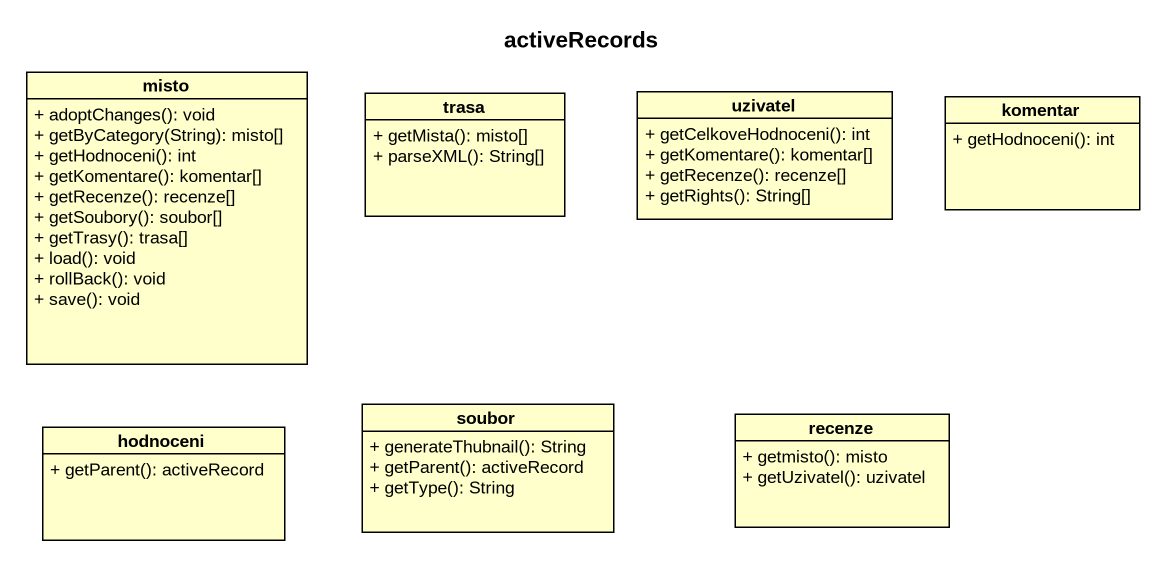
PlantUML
@startuml
title activeRecords
hide circle
hide empty members
skinparam classAttributeIconSize 0
class misto {
  + adoptChanges(): void
  + getByCategory(String): misto[]
  + getHodnoceni(): int
  + getKomentare(): komentar[]
  + getRecenze(): recenze[]
  + getSoubory(): soubor[]
  + getTrasy(): trasa[]
  + load(): void
  + rollBack(): void
  + save(): void
}
class trasa {
  + getMista(): misto[]
  + parseXML(): String[]
}
class uzivatel {
  + getCelkoveHodnoceni(): int
  + getKomentare(): komentar[]
  + getRecenze(): recenze[]
  + getRights(): String[]
}
class komentar {
  + getHodnoceni(): int
}
class hodnoceni {
  + getParent(): activeRecord
}
class soubor {
  + generateThubnail(): String
  + getParent(): activeRecord
  + getType(): String
}
class recenze {
  + getmisto(): misto
  + getUzivatel(): uzivatel
}
@enduml
